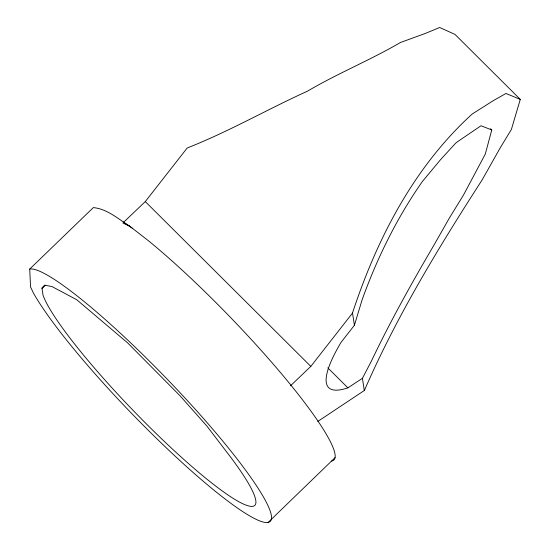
<?xml version="1.0" encoding="UTF-8"?>
<svg xmlns="http://www.w3.org/2000/svg" width="550" height="550" viewBox="0 0 550 550"><rect width="100%" height="100%" fill="white"/><g stroke="black" fill="none" stroke-linecap="round" stroke-linejoin="round"><path stroke-width="0.82" d="M490.559 128.734L491.776 129.944L485.286 154.083L463.526 194.982L449.419 217.944L434.452 244.276C412.115 282.329 390.548 320.918 371.559 360.772L362.429 378.29L347.896 387.839L327.814 367.84M290.469 385.825L310.812 366.396L352.536 313.039L352.949 311.644C377.279 238.102 414.267 166.684 472.237 113.988L493.116 100.76L505.945 93.466L520.273 99.399L511.404 129.422L500.252 147.785L482.212 179.781C438.824 247.17 396.818 315.968 364.774 389.586L364.286 390.534L317.749 421.472M347.896 387.839A214.761 39.566 -45.1 0 1 341.007 342.403L354.393 325.284L362.251 299.379C377.3 257.716 396.949 217.779 422.421 181.466L440.571 159.637L455.668 143.158L457.593 141.68L480.989 125.764L491.776 129.944M331.65 461.038A174.749 24.681 46 0 0 285.223 378.221A174.749 24.681 46 0 0 148.995 241.196L129.724 226.188L122.87 222.998L145.289 201.582L187.014 148.225L188.189 147.586C229.178 131.409 267.382 109.333 307.464 91.176C337.659 73.377 370.171 60.17 400.448 42.508L425.459 33.385L439.697 27.5L455.015 34.423L520.273 99.399M44.873 285.12L41.965 288.228L43.072 295.329A152.405 21.526 46 0 0 195.023 469.239A152.405 21.526 46 0 0 227.92 453.578L207.006 426.209L179.822 395.553L127.607 342.87L76.759 299.75L51.954 286.536L44.963 285.257L41.965 288.228L44.88 285.278M29.728 269.053A174.749 24.681 46 0 1 215.002 431.805A174.749 24.681 46 0 1 225.555 499.338A174.749 24.681 46 0 1 33.495 293.171L30.525 286.887L29.728 269.053L93.328 207.591C107.346 208.979 118.229 218.976 129.724 226.188M268.049 522.5L335.087 457.634M123.729 222.434L132.186 228.106M123.633 222.117L124.85 223.321M145.289 201.582L310.812 366.396M352.536 313.039L354.393 325.284M362.429 378.29L364.286 390.534"/></g></svg>
